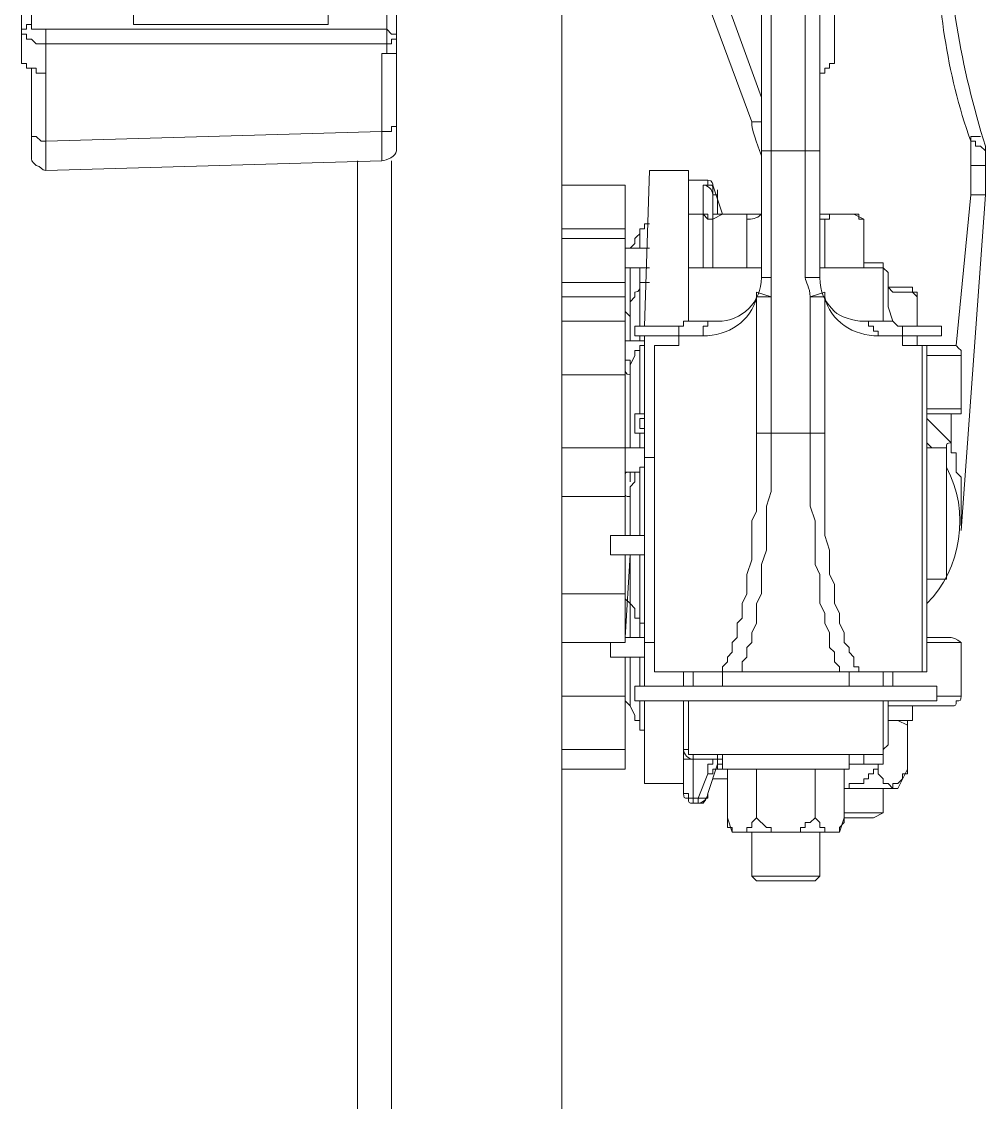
# Model space of a CAD drawing. Header units: millimetres. Extents: x 25083 to 52777, y 24772 to 45779.
# Drawn here: x 49151.4 to 49224.9, y 36091.2 to 36173.7 of the extents above; entities that cross this region are included whole.
import ezdxf

# ---------------------------------------------------------------- set-up
doc = ezdxf.new("R2010")
doc.units = ezdxf.units.MM

# ---------------------------------------------------------------- blocks, each defined once
blk = doc.blocks.new('zw$D2F4')
at = {"color": 7, "lineweight": 5}
for points in [[(318.626, 360.59), (318.626, 273.692)], [(321.226, 273.692), (321.226, 360.59)], [(317.883, 359.476), (317.883, 273.692)], [(322.34, 273.692), (322.34, 359.476)], [(302.658, 313.798), (302.658, 7.056)], [(290.031, 283.347), (290.031, 313.056)], [(323.454, 313.056), (323.454, 290.031)], [(269.978, 293.002), (269.978, 303.772)], [(317.141, 285.575), (310.827, 302.658)], [(261.437, 290.403), (261.437, 301.543)], [(262.179, 301.543), (262.179, 293.002)], [(313.427, 299.687), (317.883, 287.432)], [(284.832, 293.002), (284.832, 294.859)], [(289.289, 290.774), (289.289, 294.116)], [(261.437, 292.631), (261.808, 292.631), (261.808, 293.002), (262.179, 293.002)], [(263.294, 292.631), (262.179, 292.631), (262.179, 293.002)], [(269.978, 293.002), (284.832, 293.002)], [(263.294, 291.517), (262.551, 291.517), (262.179, 291.888), (261.808, 291.888), (261.808, 292.26), (261.437, 292.26), (261.437, 292.631)], [(263.294, 292.631), (289.289, 292.631)], [(263.294, 284.09), (263.294, 292.631)], [(289.289, 292.631), (289.66, 292.26), (290.031, 292.26), (290.031, 291.888)], [(289.289, 291.517), (263.294, 291.517)], [(290.031, 291.888), (289.66, 291.888), (289.66, 291.517), (289.289, 291.517)], [(289.289, 290.774), (290.031, 290.774), (290.031, 291.145)], [(261.437, 290.403), (261.437, 290.031), (261.808, 290.031), (261.808, 289.66), (262.179, 289.66)], [(289.289, 290.774), (288.917, 290.774)], [(288.917, 290.774), (288.917, 284.832)], [(262.179, 282.976), (262.179, 289.66)], [(262.179, 289.66), (262.551, 289.66), (262.551, 289.289), (263.294, 289.289)], [(323.454, 290.031), (323.082, 290.031), (323.082, 289.66), (322.711, 289.66), (322.711, 289.289), (322.34, 289.289), (322.34, 288.546)], [(317.883, 285.575), (317.141, 285.575)], [(262.179, 284.832), (262.179, 284.461), (262.551, 284.461), (262.922, 284.09), (263.294, 284.09)], [(263.294, 284.09), (288.917, 284.832)], [(290.031, 285.204), (289.66, 285.204), (289.66, 284.832), (289.289, 284.832), (288.917, 284.832)], [(288.917, 282.604), (288.917, 284.461), (288.917, 284.832)], [(263.294, 284.09), (263.294, 281.861)], [(334.594, 284.461), (333.852, 284.461), (333.852, 284.09)], [(333.852, 282.233), (333.852, 284.09)], [(333.852, 284.09), (334.223, 284.09), (334.223, 283.718), (334.594, 283.718), (334.966, 283.347)], [(322.34, 283.347), (317.883, 283.347)], [(334.966, 283.347), (334.966, 282.233)], [(288.917, 282.604), (263.294, 281.861)], [(287.061, 6.684), (287.061, 282.604)], [(289.66, 4.828), (289.66, 282.604)], [(334.966, 282.233), (333.852, 282.233)], [(309.342, 281.861), (308.971, 269.978)], [(309.342, 281.861), (312.313, 281.861)], [(312.313, 270.349), (312.313, 281.861)], [(302.658, 280.747), (307.485, 280.747)], [(307.485, 254.01), (307.485, 280.747)], [(313.798, 281.119), (312.313, 281.119)], [(313.427, 278.519), (313.427, 280.747)], [(313.427, 280.747), (313.798, 280.747)], [(313.798, 280.747), (313.798, 281.119)], [(314.541, 280.005), (314.17, 280.005), (314.17, 280.747), (313.798, 280.747)], [(314.17, 280.747), (314.912, 278.519)], [(314.17, 280.005), (314.17, 278.148)], [(314.541, 280.005), (314.17, 280.005)], [(314.541, 280.376), (314.541, 280.005)], [(314.541, 278.519), (314.541, 280.005)], [(332.738, 268.493), (333.852, 280.005)], [(334.966, 280.005), (333.109, 254.381)], [(333.852, 280.005), (334.966, 280.005)], [(312.313, 278.519), (313.427, 278.519)], [(312.313, 278.519), (313.427, 278.519)], [(313.427, 274.434), (313.427, 278.519)], [(313.427, 278.519), (313.798, 278.148), (314.17, 278.148)], [(313.427, 278.519), (313.798, 278.519), (313.798, 278.148), (314.17, 278.148)], [(314.912, 278.519), (314.17, 278.148)], [(314.17, 278.148), (314.17, 278.519), (315.655, 278.519)], [(314.17, 278.148), (314.17, 274.434)], [(314.912, 278.519), (317.883, 278.519)], [(315.655, 278.519), (316.769, 278.519), (316.769, 278.148)], [(316.769, 278.148), (316.769, 274.434)], [(322.34, 278.519), (324.939, 278.519)], [(322.711, 278.148), (323.082, 278.148), (323.082, 278.519), (324.196, 278.519)], [(322.711, 278.148), (322.711, 274.434)], [(324.196, 278.519), (325.31, 278.519), (325.31, 278.148), (325.682, 278.148)], [(324.939, 278.519), (325.682, 278.148)], [(325.682, 278.148), (325.682, 274.434)], [(307.485, 277.405), (302.658, 277.405)], [(308.599, 277.405), (308.971, 277.405), (308.971, 277.777), (309.342, 277.777)], [(308.599, 277.405), (308.599, 277.034)], [(308.599, 277.405), (308.599, 275.92)], [(307.485, 276.662), (302.658, 276.662)], [(307.857, 275.92), (308.228, 276.291)], [(308.228, 276.662), (308.228, 276.291)], [(307.485, 275.92), (309.342, 275.92)], [(327.167, 274.806), (325.682, 274.806)], [(325.682, 274.806), (325.682, 274.434)], [(327.167, 274.434), (327.167, 274.806)], [(307.485, 274.434), (309.342, 274.434)], [(307.857, 268.864), (307.857, 274.434)], [(307.857, 268.864), (307.857, 274.434)], [(308.599, 274.434), (308.599, 269.978)], [(312.313, 274.434), (317.883, 274.434)], [(312.313, 274.434), (312.313, 270.349)], [(322.34, 274.434), (327.167, 274.434)], [(327.167, 274.434), (327.167, 270.349)], [(327.539, 271.463), (327.539, 274.063), (327.167, 274.434)], [(307.485, 273.32), (302.658, 273.32)], [(308.599, 272.949), (308.599, 273.32), (309.342, 273.32)], [(318.626, 273.692), (317.883, 273.692)], [(321.226, 273.692), (322.34, 273.692)], [(302.658, 272.206), (307.485, 272.206)], [(307.857, 271.835), (308.228, 272.206)], [(318.626, 272.206), (317.512, 272.577)], [(317.512, 272.206), (317.512, 272.577)], [(318.626, 272.206), (317.512, 272.206)], [(317.512, 261.808), (317.512, 272.206)], [(318.626, 261.808), (318.626, 272.206)], [(321.597, 272.206), (322.711, 272.577)], [(321.597, 272.206), (322.711, 272.206)], [(321.597, 261.808), (321.597, 272.206)], [(322.711, 272.577), (322.711, 272.206)], [(322.711, 261.808), (322.711, 272.206)], [(327.539, 272.949), (329.395, 272.949)], [(327.539, 272.949), (327.91, 272.577), (329.395, 272.577), (329.767, 272.206)], [(329.395, 272.949), (329.395, 272.577)], [(329.767, 272.206), (329.767, 272.577), (329.395, 272.577)], [(329.767, 269.978), (329.767, 272.206)], [(327.91, 270.349), (327.539, 271.463)], [(307.485, 270.349), (302.658, 270.349)], [(308.228, 269.978), (311.942, 269.978)], [(308.228, 269.978), (308.228, 269.235)], [(311.57, 269.235), (311.57, 269.978), (311.942, 269.978), (311.942, 270.349), (312.313, 270.349)], [(314.541, 270.349), (312.313, 270.349)], [(313.427, 269.235), (313.427, 269.978), (313.798, 269.978), (313.798, 270.349), (314.17, 270.349), (314.541, 270.349)], [(325.682, 270.349), (327.539, 270.349)], [(325.682, 270.349), (326.053, 270.349), (326.053, 269.978), (326.425, 269.978), (326.425, 269.607), (326.796, 269.607), (326.796, 269.235)], [(327.539, 270.349), (327.91, 270.349), (328.281, 269.978), (328.653, 269.978), (328.653, 269.607), (328.653, 269.235)], [(328.281, 269.978), (331.624, 269.978)], [(331.624, 269.978), (331.624, 269.235)], [(307.485, 268.864), (308.971, 268.864)], [(311.57, 269.235), (308.228, 269.235)], [(308.599, 269.235), (308.599, 268.864)], [(308.599, 268.493), (308.971, 268.493), (308.971, 268.864)], [(308.971, 242.497), (308.971, 269.235)], [(313.427, 269.235), (311.57, 269.235)], [(311.57, 268.864), (311.57, 269.235)], [(311.57, 268.493), (311.57, 268.864)], [(326.796, 269.235), (328.653, 269.235)], [(331.624, 269.235), (328.653, 269.235)], [(328.653, 268.864), (328.653, 269.235)], [(328.653, 268.493), (328.653, 268.864)], [(329.767, 268.493), (329.767, 269.235)], [(308.599, 268.493), (308.599, 263.294)], [(308.599, 268.493), (308.599, 268.121)], [(309.713, 268.493), (311.57, 268.493)], [(309.713, 243.611), (309.713, 268.493)], [(309.713, 243.611), (309.713, 268.493)], [(330.51, 268.493), (328.653, 268.493)], [(330.138, 268.493), (330.138, 243.611)], [(330.51, 268.493), (332.738, 268.493)], [(330.51, 268.493), (330.51, 243.611)], [(307.485, 267.378), (307.857, 267.378)], [(307.857, 267.007), (308.228, 267.75)], [(307.857, 260.694), (307.857, 267.378)], [(307.857, 260.694), (307.857, 267.378)], [(330.51, 267.75), (333.109, 267.75)], [(333.109, 263.665), (333.109, 267.75)], [(307.485, 266.264), (302.658, 266.264)], [(308.599, 263.294), (308.228, 263.294), (308.228, 262.922)], [(308.971, 263.294), (308.599, 263.294)], [(308.971, 262.922), (308.971, 263.294)], [(333.109, 263.665), (330.51, 263.665)], [(332.738, 263.294), (330.51, 263.294)], [(332.366, 261.065), (332.366, 263.294)], [(308.599, 261.808), (308.228, 261.808), (308.228, 262.551), (308.228, 262.922)], [(308.971, 262.922), (308.599, 262.922), (308.599, 262.179), (308.971, 262.179), (308.971, 261.808)], [(308.971, 261.808), (308.599, 261.808)], [(308.599, 261.808), (308.599, 260.694)], [(314.912, 243.611), (314.912, 243.983), (315.284, 244.354), (315.284, 244.726), (315.655, 245.097), (315.655, 245.84), (316.027, 246.211), (316.027, 247.325), (316.398, 247.696), (316.398, 248.811), (316.769, 249.553), (316.769, 251.039), (317.141, 252.153), (317.141, 255.124), (317.512, 255.866), (317.512, 258.094), (317.512, 259.209), (317.512, 261.808)], [(316.398, 243.611), (316.398, 244.354), (316.769, 244.726), (316.769, 245.468), (317.141, 245.84), (317.141, 246.582), (317.512, 247.325), (317.512, 248.811), (317.883, 249.553), (317.883, 251.781), (318.255, 252.895), (318.255, 256.238), (318.626, 257.352), (318.626, 261.808)], [(317.512, 261.808), (322.711, 261.808)], [(323.825, 243.611), (323.825, 243.983), (323.454, 244.354), (323.454, 245.097), (323.082, 245.468), (323.082, 246.582), (322.711, 247.325), (322.711, 248.068), (322.34, 248.811), (322.34, 251.039), (321.968, 251.781), (321.968, 255.124), (321.597, 256.238), (321.597, 261.808)], [(325.31, 243.611), (325.31, 243.983), (324.939, 243.983), (324.939, 244.726), (324.568, 245.097), (324.568, 245.468), (324.196, 245.84), (324.196, 246.582), (323.825, 247.325), (323.825, 248.068), (323.454, 248.811), (323.454, 250.296), (323.082, 251.039), (323.082, 252.895), (322.711, 254.01), (322.711, 258.094), (322.711, 259.209), (322.711, 261.808)], [(307.485, 260.694), (302.658, 260.694)], [(307.485, 260.694), (308.971, 260.694)], [(330.51, 260.694), (331.995, 260.694)], [(331.995, 260.694), (331.995, 250.667)], [(332.366, 261.065), (332.366, 260.323), (332.738, 260.323), (332.738, 258.837), (333.109, 258.466), (333.109, 254.752)], [(309.713, 259.951), (308.971, 259.951)], [(308.599, 259.209), (308.971, 259.209), (308.971, 259.58)], [(308.599, 259.209), (308.599, 258.837)], [(308.599, 259.209), (308.599, 254.01)], [(307.485, 258.837), (308.599, 258.837)], [(307.857, 258.094), (307.857, 258.837)], [(307.857, 258.466), (307.857, 258.837)], [(308.228, 258.466), (308.228, 258.094)], [(307.857, 257.723), (308.228, 258.094)], [(307.857, 254.01), (307.857, 257.723)], [(307.857, 254.01), (307.857, 257.352)], [(302.658, 256.98), (307.485, 256.98)], [(306.371, 254.01), (308.971, 254.01)], [(306.371, 252.524), (306.371, 254.01)], [(306.371, 252.524), (308.971, 252.524)], [(307.485, 246.211), (307.857, 252.524)], [(307.485, 252.524), (307.485, 245.84)], [(307.857, 246.211), (307.857, 252.524)], [(308.599, 252.524), (308.599, 246.211)], [(331.995, 250.667), (330.51, 250.667)], [(307.485, 249.553), (302.658, 249.553)], [(307.857, 248.811), (308.228, 248.439)], [(308.228, 248.439), (308.228, 248.068)], [(308.228, 248.439), (308.228, 248.068)], [(308.599, 247.696), (308.599, 247.325)], [(308.971, 246.954), (308.971, 247.325), (308.599, 247.325)], [(307.485, 245.84), (302.658, 245.84)], [(306.371, 244.726), (306.371, 245.84)], [(307.485, 246.211), (308.971, 246.211)], [(308.971, 245.84), (309.713, 245.84)], [(330.51, 246.211), (332.366, 246.211)], [(330.51, 245.84), (333.109, 245.84)], [(333.109, 241.755), (333.109, 245.84)], [(306.371, 244.726), (308.971, 244.726)], [(307.485, 241.383), (307.485, 244.726)], [(307.485, 244.726), (307.485, 236.184)], [(307.857, 241.012), (307.857, 244.726)], [(308.599, 244.726), (308.599, 242.497)], [(330.51, 243.611), (309.713, 243.611)], [(311.942, 243.611), (311.942, 242.497)], [(312.684, 242.497), (312.684, 243.611)], [(314.912, 242.497), (314.912, 243.611)], [(324.568, 242.497), (324.568, 243.611)], [(327.167, 243.611), (327.167, 242.497)], [(327.91, 242.497), (327.91, 243.611)], [(308.228, 242.497), (331.252, 242.497)], [(308.228, 241.383), (308.228, 242.497)], [(324.568, 242.497), (314.912, 242.497)], [(331.252, 241.383), (331.252, 242.497)], [(307.485, 241.755), (302.658, 241.755)], [(333.109, 241.755), (331.252, 241.755)], [(307.857, 241.012), (308.228, 240.269)], [(331.252, 241.383), (308.228, 241.383)], [(308.599, 241.383), (308.599, 239.527)], [(308.971, 235.07), (308.971, 241.383)], [(311.942, 234.328), (311.942, 241.383)], [(312.313, 241.383), (312.313, 237.298)], [(327.167, 241.383), (327.167, 237.298)], [(327.539, 240.269), (327.539, 241.383)], [(327.539, 241.012), (329.395, 241.012)], [(332.366, 241.012), (327.539, 241.012)], [(329.395, 239.898), (329.395, 241.012)], [(327.167, 237.298), (327.167, 237.67), (327.539, 238.041), (327.539, 240.269)], [(308.599, 239.898), (308.599, 239.527)], [(308.971, 239.155), (308.599, 239.155), (308.599, 239.527)], [(329.395, 239.898), (327.539, 239.898)], [(327.539, 239.898), (329.024, 239.898), (329.024, 239.527)], [(329.024, 239.527), (328.281, 239.898)], [(329.024, 236.184), (329.024, 239.527)], [(307.485, 237.67), (302.658, 237.67)], [(312.313, 237.67), (311.942, 237.67), (311.942, 238.041)], [(311.942, 237.298), (311.942, 236.927), (312.684, 236.927)], [(327.167, 237.298), (312.313, 237.298)], [(312.684, 233.585), (312.684, 237.298)], [(312.684, 236.927), (314.17, 236.927)], [(314.912, 236.927), (312.684, 236.927)], [(313.798, 235.813), (313.798, 236.556), (314.17, 236.556), (314.17, 236.927)], [(314.17, 236.927), (314.912, 236.927)], [(314.17, 236.927), (314.541, 236.927), (314.541, 236.556), (314.912, 236.556)], [(314.541, 237.298), (314.541, 236.927)], [(314.912, 236.184), (314.912, 237.298)], [(324.568, 236.184), (324.568, 237.298)], [(325.682, 237.298), (325.682, 236.556)], [(326.796, 236.556), (327.167, 236.556), (327.167, 237.298)], [(302.658, 236.184), (307.485, 236.184)], [(314.541, 236.556), (313.798, 234.328)], [(313.798, 235.813), (314.17, 235.813), (314.17, 236.184), (314.541, 236.184), (314.541, 236.556)], [(314.541, 236.184), (315.284, 236.184)], [(324.568, 236.184), (314.912, 236.184)], [(315.284, 236.184), (316.027, 236.184)], [(315.284, 232.471), (315.284, 236.184)], [(315.284, 236.184), (317.512, 236.184)], [(317.512, 232.471), (317.512, 236.184)], [(317.512, 236.184), (321.968, 236.184)], [(321.968, 232.471), (321.968, 236.184)], [(321.968, 236.184), (324.196, 236.184)], [(324.196, 236.184), (323.454, 236.184)], [(324.196, 232.471), (324.196, 236.184)], [(326.796, 236.556), (324.568, 236.556)], [(324.568, 234.699), (324.568, 235.07), (325.682, 235.07), (325.682, 235.442), (326.053, 235.442), (326.053, 235.813), (326.425, 235.813), (326.425, 236.184), (326.796, 236.184)], [(326.796, 236.184), (326.796, 236.556)], [(326.796, 236.184), (326.796, 235.813), (327.167, 235.442), (327.167, 235.07), (327.539, 235.07), (327.91, 234.699)], [(327.91, 234.699), (327.91, 235.07), (328.281, 235.07), (328.653, 235.442), (328.653, 235.813), (329.024, 235.813), (329.024, 236.184)], [(328.281, 234.699), (329.024, 236.184)], [(308.971, 235.07), (311.942, 235.07)], [(313.056, 233.956), (313.798, 235.813)], [(314.17, 235.442), (315.284, 235.442)], [(312.684, 233.956), (312.313, 233.956), (312.313, 234.328), (311.942, 234.328)], [(313.798, 234.328), (313.798, 233.956), (313.056, 233.956)], [(328.281, 234.699), (324.196, 234.699)], [(327.167, 232.842), (327.167, 234.699)], [(313.056, 233.956), (312.684, 233.956)], [(312.684, 233.585), (313.056, 233.585)], [(313.056, 233.585), (313.056, 233.956)], [(327.167, 232.842), (324.196, 232.842)], [(326.425, 232.471), (327.167, 232.842)], [(315.655, 231.357), (315.284, 232.471)], [(315.284, 232.471), (315.284, 231.728), (315.655, 231.728), (315.655, 231.357), (316.027, 231.357), (316.398, 231.357)], [(316.398, 231.357), (316.769, 231.357), (316.769, 231.728), (317.141, 231.728), (317.141, 232.099), (317.512, 232.471)], [(317.512, 232.471), (318.255, 231.728), (318.626, 231.728), (318.626, 231.357), (319.369, 231.357), (319.74, 231.357)], [(319.74, 231.357), (320.854, 231.357), (320.854, 231.728), (321.226, 231.728), (321.226, 232.099), (321.597, 232.099), (321.968, 232.471)], [(321.968, 232.471), (322.34, 232.099), (322.34, 231.728), (322.711, 231.728), (322.711, 231.357), (323.082, 231.357)], [(323.082, 231.357), (323.825, 231.357), (323.825, 231.728), (324.196, 232.099), (324.196, 232.471)], [(323.825, 231.357), (324.196, 232.471)], [(326.425, 232.471), (324.196, 232.471)], [(323.825, 231.357), (315.655, 231.357)], [(317.141, 228.014), (317.141, 231.357)], [(322.34, 228.014), (322.34, 231.357)], [(317.512, 227.643), (317.141, 228.014)], [(322.34, 228.014), (317.141, 228.014)], [(321.968, 227.643), (317.512, 227.643)], [(321.968, 227.643), (322.34, 228.014)]]:
    blk.add_lwpolyline(points, dxfattribs=at)
for points in [[(331.995, 302.286), (331.995, 295.973), (333.109, 289.66), (334.966, 283.718)], [(331.252, 300.058), (331.252, 294.859), (331.995, 289.289), (333.852, 284.09)], [(317.883, 282.976), (317.512, 284.09), (317.141, 284.832), (317.141, 285.575)], [(334.966, 283.347), (334.966, 283.347), (334.966, 283.718), (334.966, 283.718)], [(262.179, 282.976), (262.179, 282.604), (262.179, 282.604), (262.551, 282.233)], [(288.917, 282.604), (289.289, 282.604), (290.031, 282.976), (290.031, 283.347)], [(262.551, 282.233), (262.922, 282.233), (262.922, 281.861), (263.294, 281.861)], [(333.852, 280.005), (333.852, 280.747), (333.852, 281.49), (333.852, 282.233)], [(334.966, 280.005), (334.966, 280.747), (334.966, 281.49), (334.966, 282.233)], [(314.17, 280.005), (314.17, 280.376), (313.798, 280.747), (313.427, 280.747)], [(314.17, 280.747), (314.17, 280.747), (314.17, 281.119), (313.798, 281.119)], [(314.17, 280.376), (314.17, 280.747), (314.17, 280.747), (313.798, 280.747)], [(314.17, 278.148), (314.17, 278.148), (314.17, 278.148), (314.17, 278.148)], [(314.17, 278.148), (314.17, 278.148), (314.17, 278.148), (314.17, 278.148)], [(317.883, 278.519), (317.512, 278.148), (317.141, 278.148), (316.769, 278.148)], [(322.711, 278.148), (322.711, 278.148), (322.34, 278.148), (322.34, 278.148)], [(308.228, 276.662), (308.228, 276.662), (308.228, 276.662), (308.599, 277.034)], [(308.228, 276.662), (308.228, 276.662), (308.228, 276.662), (308.228, 276.662)], [(308.228, 276.662), (308.228, 276.662), (308.228, 276.662), (308.228, 276.662)], [(308.228, 276.662), (308.228, 276.662), (308.228, 276.662), (308.228, 276.662)], [(308.228, 276.662), (308.228, 276.662), (308.228, 276.662), (308.228, 276.662)], [(308.599, 277.034), (308.599, 277.034), (308.599, 277.034), (308.599, 277.034)], [(307.857, 275.92), (307.857, 275.92), (307.857, 275.92), (307.857, 275.92)], [(313.798, 274.434), (313.798, 274.434), (313.798, 274.434), (313.427, 274.434)], [(314.541, 270.349), (316.398, 270.349), (317.883, 271.835), (317.883, 273.692)], [(318.626, 272.206), (318.626, 272.949), (318.626, 273.32), (318.626, 273.692)], [(321.226, 273.692), (321.226, 273.32), (321.597, 272.949), (321.597, 272.206)], [(322.34, 273.692), (322.34, 272.577), (322.711, 271.835), (323.454, 271.092)], [(308.228, 272.577), (308.599, 272.577), (308.599, 272.949), (308.599, 272.949)], [(308.228, 272.577), (308.228, 272.577), (308.228, 272.577), (308.228, 272.577)], [(308.228, 272.577), (308.228, 272.577), (308.228, 272.577), (308.228, 272.577)], [(308.228, 272.577), (308.228, 272.577), (308.228, 272.577), (308.228, 272.577)], [(308.228, 272.206), (308.228, 272.206), (308.228, 272.206), (308.228, 272.577)], [(308.228, 272.206), (308.228, 272.206), (308.228, 272.206), (308.228, 272.206)], [(313.427, 269.235), (315.284, 269.235), (317.141, 270.349), (317.512, 272.206)], [(322.711, 272.206), (323.082, 270.349), (324.939, 269.235), (326.796, 269.235)], [(307.857, 271.835), (307.857, 271.463), (307.857, 271.463), (307.857, 271.092)], [(307.857, 270.721), (307.485, 271.092), (307.485, 271.092), (307.485, 271.092)], [(323.454, 271.092), (323.825, 270.721), (324.939, 270.349), (325.682, 270.349)], [(308.228, 268.121), (308.599, 268.121), (308.599, 268.121), (308.599, 268.121)], [(308.228, 268.121), (308.228, 268.121), (308.228, 268.121), (308.228, 268.121)], [(308.228, 267.75), (308.228, 267.75), (308.228, 267.75), (308.228, 268.121)], [(333.109, 268.121), (332.738, 268.493), (332.738, 268.493), (332.738, 268.493)], [(333.109, 267.75), (333.109, 268.121), (333.109, 268.121), (333.109, 268.121)], [(308.228, 267.75), (308.228, 267.75), (308.228, 267.75), (308.228, 267.75)], [(308.228, 267.75), (308.228, 267.75), (308.228, 267.75), (308.228, 267.75)], [(308.228, 267.75), (308.228, 267.75), (308.228, 267.75), (308.228, 267.75)], [(307.857, 266.264), (307.485, 266.264), (307.485, 266.636), (307.485, 266.636)], [(307.857, 267.007), (307.857, 267.007), (307.857, 266.636), (307.857, 266.636)], [(332.738, 263.294), (332.738, 263.294), (332.738, 263.294), (333.109, 263.294)], [(333.109, 263.294), (333.109, 263.665), (333.109, 263.665), (333.109, 263.665)], [(332.366, 261.065), (331.624, 261.808), (331.252, 262.179), (330.51, 262.922)], [(330.881, 260.694), (330.51, 261.065), (330.51, 261.065), (330.51, 261.065)], [(332.366, 261.065), (331.995, 261.065), (331.995, 261.065), (331.995, 260.694)], [(331.995, 260.694), (331.995, 260.694), (331.995, 260.694), (331.995, 260.694)], [(330.51, 248.811), (333.109, 251.41), (333.852, 255.866), (331.995, 259.209)], [(307.485, 258.466), (307.485, 258.837), (307.485, 258.837), (307.857, 258.837)], [(307.857, 258.466), (307.857, 258.466), (307.857, 258.094), (307.857, 258.094)], [(308.228, 258.837), (308.599, 258.837), (308.599, 258.837), (308.599, 258.837)], [(308.228, 258.466), (308.228, 258.466), (308.228, 258.837), (308.228, 258.837)], [(308.228, 258.466), (308.228, 258.466), (308.228, 258.466), (308.228, 258.466)], [(308.228, 258.466), (308.228, 258.466), (308.228, 258.466), (308.228, 258.466)], [(308.228, 258.466), (308.228, 258.466), (308.228, 258.466), (308.228, 258.466)], [(308.228, 258.466), (308.228, 258.466), (308.228, 258.466), (308.228, 258.466)], [(307.857, 256.98), (307.485, 256.98), (307.485, 256.98), (307.485, 257.352)], [(307.857, 257.723), (307.857, 257.723), (307.857, 257.352), (307.857, 257.352)], [(333.109, 254.752), (333.109, 254.752), (333.109, 254.752), (333.109, 254.752)], [(330.51, 250.667), (330.51, 250.667), (330.51, 250.667), (330.51, 250.667)], [(307.485, 249.182), (307.485, 249.182), (307.485, 249.553), (307.485, 249.553)], [(307.485, 249.182), (307.485, 249.553), (307.485, 249.553), (307.485, 249.553)], [(307.485, 249.182), (307.485, 249.182), (307.485, 249.182), (307.485, 249.182)], [(307.485, 249.182), (307.485, 249.182), (307.857, 248.811), (307.857, 248.811)], [(308.228, 247.696), (308.228, 247.696), (308.228, 248.068), (308.228, 248.068)], [(308.228, 248.068), (308.228, 248.068), (308.228, 248.068), (308.228, 248.068)], [(308.228, 248.068), (308.228, 248.068), (308.228, 248.068), (308.228, 248.068)], [(308.228, 248.068), (308.228, 248.068), (308.228, 248.068), (308.228, 248.068)], [(308.228, 248.068), (308.228, 248.068), (308.228, 248.068), (308.228, 248.068)], [(308.228, 248.068), (308.228, 248.068), (308.228, 248.068), (308.228, 248.068)], [(308.228, 248.068), (308.228, 248.068), (308.228, 248.068), (308.228, 248.068)], [(308.228, 248.068), (308.228, 248.068), (308.228, 248.068), (308.228, 248.068)], [(308.599, 247.696), (308.599, 247.696), (308.599, 247.696), (308.228, 247.696)], [(308.228, 247.696), (308.228, 247.696), (308.228, 247.696), (308.228, 247.696)], [(308.228, 247.696), (308.228, 247.696), (308.228, 247.696), (308.228, 247.696)], [(308.228, 247.696), (308.228, 247.696), (308.228, 247.696), (308.228, 247.696)], [(333.109, 245.84), (333.109, 245.84), (332.738, 246.211), (332.366, 246.211)], [(314.912, 242.497), (314.912, 242.497), (314.912, 242.497), (314.912, 242.497)], [(314.912, 242.497), (314.912, 242.497), (314.912, 242.497), (314.912, 242.497)], [(324.568, 242.497), (324.568, 242.497), (324.568, 242.497), (324.568, 242.497)], [(307.485, 241.383), (307.485, 241.383), (307.485, 241.755), (307.485, 241.755)], [(332.738, 241.383), (333.109, 241.383), (333.109, 241.383), (333.109, 241.755)], [(307.485, 241.383), (307.485, 241.383), (307.857, 241.012), (307.857, 241.012)], [(332.366, 241.012), (332.738, 241.012), (332.738, 241.012), (332.738, 241.383)], [(308.228, 239.898), (308.228, 240.269), (308.228, 240.269), (308.228, 240.269)], [(308.228, 240.269), (308.228, 240.269), (308.228, 240.269), (308.228, 240.269)], [(308.228, 240.269), (308.228, 240.269), (308.228, 240.269), (308.228, 240.269)], [(308.228, 240.269), (308.228, 240.269), (308.228, 240.269), (308.228, 240.269)], [(308.228, 240.269), (308.228, 240.269), (308.228, 240.269), (308.228, 240.269)], [(308.228, 240.269), (308.228, 240.269), (308.228, 240.269), (308.228, 240.269)], [(308.228, 240.269), (308.228, 240.269), (308.228, 240.269), (308.228, 240.269)], [(308.599, 239.898), (308.599, 239.898), (308.228, 239.898), (308.228, 239.898)], [(308.228, 239.898), (308.228, 239.898), (308.228, 239.898), (308.228, 239.898)], [(308.228, 239.898), (308.228, 239.898), (308.228, 239.898), (308.228, 239.898)], [(308.228, 239.898), (308.228, 239.898), (308.228, 239.898), (308.228, 239.898)], [(308.228, 239.898), (308.228, 239.898), (308.228, 239.898), (308.228, 239.898)], [(311.942, 237.67), (311.942, 237.298), (312.313, 236.927), (312.684, 236.927)], [(314.541, 236.927), (314.541, 236.927), (314.541, 236.927), (314.912, 236.927)], [(314.912, 236.556), (314.541, 236.556), (314.541, 236.556), (314.541, 236.556)], [(311.942, 234.328), (311.942, 233.956), (311.942, 233.956), (312.313, 233.956)], [(313.056, 233.585), (313.427, 233.585), (313.798, 233.956), (313.798, 234.328)], [(313.427, 233.585), (313.427, 233.585), (313.798, 233.956), (313.798, 234.328)], [(324.196, 234.699), (324.196, 234.699), (324.196, 234.699), (324.568, 234.699)], [(312.313, 233.956), (312.313, 233.585), (312.313, 233.585), (312.684, 233.585)], [(313.056, 233.585), (313.056, 233.585), (313.056, 233.585), (313.427, 233.585)]]:
    blk.add_open_spline(points, degree=3, dxfattribs=at)

msp = doc.modelspace()

# ---------------------------------------------------------------- block references
msp.add_blockref('zw$D2F4', (48889.923, 35880.503))

doc.saveas('drawing.dxf')
